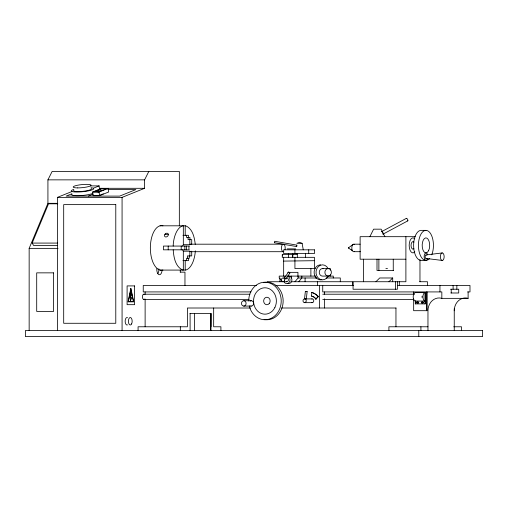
<?xml version="1.0" encoding="UTF-8"?>
<svg xmlns="http://www.w3.org/2000/svg" width="508" height="508" viewBox="0 0 508 508"><rect width="100%" height="100%" fill="white"/><g stroke="black" fill="none" stroke-linecap="round" stroke-linejoin="round"><path stroke-width="0.76" d="M189.948 313.436L210.953 313.436L210.801 330.53L210.801 313.436M304.533 298.799L305.378 291.357L307.137 291.541L306.318 299.002L304.533 298.799L304.978 298.799M274.568 242.354L274.422 242.729L296.742 246.577L296.958 245.135L274.663 241.287L274.403 242.71M182.645 246.069L183.331 244.691L183.331 225.806M29.153 330.53L29.153 248.368L47.923 203.321L47.923 179.857L52.146 171.412L179.337 171.412L179.337 225.92M57.563 245.478L33.611 245.478L32.169 243.078L48.533 203.803L57.804 203.803M57.404 330.53L57.404 197.377L122.072 197.377L144.596 188.303L144.596 179.857L148.819 171.412M369.868 236.684L373.621 229.171L381.133 229.171L384.886 236.684M421.799 302.47L422.802 302.114L422.802 302.825L421.977 302.825L421.799 302.47L422.446 302.114M422.332 302.825L422.332 302.114M284.442 278.066L288.442 272.059L289.401 272.434L289.871 273.031L285.871 279.038L284.442 278.066L285.064 278.149M294.945 281.73L298.088 277.978L298.088 276.098M298.698 281.73L301.841 277.978L301.841 276.098M289.871 273.031L288.398 272.11M315.805 299.149L318.37 296.494L315.805 299.149A7.506 6.502 90 0 0 311.563 296.145L311.798 292.392A17.99 15.583 -90 0 1 318.37 296.494M375.939 281.73L379.692 277.978L392.697 277.978L392.697 281.73M388.938 281.73L392.697 277.978M352.082 250.444L348.342 247.942L352.958 244.456M416.973 302.266L418.046 302.266L417.747 302.876L416.973 302.673L416.973 302.266L417.747 302.07M417.278 302.876L418.046 302.673M381.565 231.667L406.425 218.326M382.943 234.188L407.803 220.853M57.404 197.377L71.939 191.522M71.761 193.834L66.116 196.107L119.659 196.107L135.89 189.573L107.734 189.573M93.301 188.233L99.111 185.89L99.479 189.573M92.621 192.011L99.123 192.011L108.325 188.303L108.693 191.986L99.492 195.688L92.989 195.688L92.621 192.011L101.822 188.303M93.669 191.91L102.14 188.474L107.169 188.474L98.8 191.84L93.77 191.84M88.379 196.107L93.32 194.119M103.359 193.84L99.174 195.523L94.145 195.523M425.933 230.365L421.126 230.365A15.018 7.506 -90 0 0 413.62 245.383A15.018 7.506 -90 0 0 421.126 260.401L425.933 260.401L427.876 259.886A15.018 7.506 90 0 0 429.685 258.388M426.022 254.953L442.29 252.927M283.661 261.093L314.433 260.699M348.342 247.942L348.837 247.936M354.197 251.689L360.388 251.689M47.923 179.857L144.596 179.857M90.475 185.89L99.111 185.89M99.644 188.303L144.596 188.303M102.984 190.157L97.955 190.157L98.177 192.367M47.923 203.321L57.29 203.321M160.052 225.806L185.725 225.806C192.754 228.841 194.462 237.471 195.243 244.323M164.922 234.347L168.37 234.347M182.956 235.306L188.462 235.306L188.462 237.471M415.277 236.684L360.128 236.684L360.128 259.207L405.892 259.207M32.169 243.078L57.664 243.078M302.12 243.338L296.882 243.338L299.504 242.316L302.12 243.338L303.257 249.822M190.773 244.189L282.531 244.189M353.924 244.189L360.121 244.189M183.331 244.691L189.833 244.691A3.753 1.88 -90 0 1 191.713 244.691L191.713 239.636L188.081 239.636L188.081 237.471M29.153 248.368L58.039 248.368M287.172 248.882L295.618 248.882M182.645 249.822L183.331 251.193L189.833 251.193A3.753 1.88 -90 0 0 191.713 251.193L191.713 255.918L187.395 255.918L187.395 258.28M190.773 251.701L283.324 251.701M182.956 260.642L188.462 260.642L188.462 258.28M315.208 268.592L294.926 268.592L294.926 257.327M322.51 268.592L330.384 268.592L330.384 270.091M385.883 268.592L387.496 268.592M160.052 270.085L185.725 270.085A22.333 11.163 -90 0 0 195.339 250.857M393.586 270.466L377 270.466L377 259.207M180.207 272.142L184.963 272.142L184.963 285.553M287.782 272.345L297.936 272.345L297.936 276.098M286.074 276.098L279.216 276.098L279.216 277.978L282.359 281.73M287.623 276.098L315.684 276.098L315.684 277.978M298.088 277.978L316.827 277.978M326.212 277.978L340.29 277.978L340.29 281.73M284.74 278.524L285.179 278.524M267.246 281.73L286.772 281.73M290.836 281.73L352.762 281.73L352.762 285.483M419.602 281.73L427.476 281.73L427.476 285.483M256.559 285.483L143.243 285.483L143.243 291.922L251.009 291.922M275.895 285.483L353.625 285.483M397.447 285.483L469.989 285.483L469.989 291.922L467.608 291.922M450.552 289.236L458.724 289.236L458.724 292.995L450.856 292.995M143.745 294.215L249.879 294.215M322.745 294.215L414.623 294.215M311.563 296.145L311.798 296.145A7.506 6.502 -90 0 1 316.039 299.149M427.965 330.53L427.965 310.763A12.814 11.093 -90 0 1 441.833 298.355L468.109 298.355L468.109 291.922M305.873 298.901L312.134 298.901M143.745 299.428L249.085 299.428M322.745 299.428L413.836 299.428M243.783 300.736A2.673 2.311 -90 0 1 245.789 304.743A2.673 2.311 -90 0 1 241.783 304.743A2.673 2.311 -90 0 1 243.783 300.736L251.289 300.736M415.309 301.047L415.309 303.892L425.272 303.892L425.272 292.633L415.309 292.633A4.21 2.102 90 0 0 413.201 296.837A4.21 2.102 90 0 0 415.309 301.047L425.063 301.047A4.21 2.102 90 0 1 422.954 296.837A4.21 2.102 90 0 1 425.063 292.633L425.063 303.892M417.278 302.07L418.046 302.266M422.51 302.47L422.98 302.47M304.629 302.66L312.134 302.66M416.973 302.673L417.747 302.876M243.783 306.076L251.289 306.076M250.584 308.007L187.389 308.007L187.389 326.777L138.074 326.777L138.074 330.53M281.502 308.007L396.062 308.007M427.965 326.777L388.906 326.777L388.906 330.53M453.682 326.777L461.486 326.777L461.486 330.53M425.996 258.426L442.233 260.452A3.759 1.88 90 0 0 443.909 254.857A3.759 1.88 90 0 0 440.652 254.762A3.759 1.88 90 0 0 442.233 260.452M425.933 260.401L423.99 259.886A15.018 7.506 90 0 1 419.024 239.516A15.018 7.506 90 0 1 429.8 232.512A15.018 7.506 90 0 1 431.768 254.832M182.81 270.085C175.279 266.706 173.723 257.194 173.203 249.822M307.162 291.56L305.378 291.357M351.219 249.606L352.412 250.438M296.697 245.224L296.424 246.577M285.75 278.663L285.915 278.987M422.269 302.47L422.446 302.825M99.123 192.011L99.492 195.688M456.851 285.483L456.851 289.236M454.247 308.699L454.247 330.53M453.098 285.483L453.098 289.236M451.218 289.236L451.218 292.995M441.833 298.355L441.833 291.922L322.732 291.922L322.732 285.483M439.953 285.483L439.953 291.922M427.133 291.922L427.133 310.693L413.658 310.693L413.658 298.958M426.663 291.922L426.663 310.693M420.916 326.777L420.916 330.53M419.97 259.601L419.97 281.73M418.783 330.53L418.783 336.588M417.582 302.266L417.582 302.673M417.443 302.266L417.443 302.673M415.519 300.888L415.519 303.892M413.658 291.922L413.658 294.265M405.892 236.684L405.892 281.73L353.054 281.73L353.054 289.236L397.447 289.236L397.447 281.73M399.32 281.73L399.32 285.483M395.954 308.007L395.954 326.777M395.567 281.73L395.567 289.236M393.255 259.207L393.255 270.466M378.879 259.207L378.879 270.466M363.379 259.207L363.379 281.73M333.28 277.978L333.28 276.098L322.51 276.098A3.753 3.251 90 0 1 319.291 271.856A3.753 3.251 90 0 1 323.355 268.719M330.384 274.599L330.384 276.098M324.606 291.922L324.606 294.221M324.606 298.812L324.606 308.007M319.449 285.483L319.449 308.007M317.57 281.73L317.57 285.483M314.433 268.592L314.433 257.327L282.257 257.327L282.257 254.514L296.882 254.514L296.882 253.575M310.883 268.592L310.883 276.098M308.718 249.822L308.718 253.575M305.416 253.575L305.416 257.327M305.092 277.978L305.092 281.73M297.339 253.575L297.339 257.327M294.926 249.822L294.926 253.575M292.792 253.575L292.792 257.327M292.671 253.575L292.671 257.327M291.465 276.098L291.465 277.978M288.588 253.575L288.588 257.327M283.661 257.327L283.661 276.098M282.632 254.514L282.632 255.924M279.952 277.978L279.952 281.73M220.91 330.53L220.91 326.777L213.665 326.777L213.665 308.007M210.953 313.436L210.953 326.777M194.545 313.436L194.545 330.53M190.1 313.436L190.1 330.53M189.96 239.636L189.96 237.471L186.582 237.471L186.582 235.306M189.833 239.636L189.833 244.691M189.833 251.193L189.833 255.918M189.274 255.918L189.274 258.28L186.582 258.28L186.582 260.642M186.62 246.069L186.62 249.822M185.21 225.806L185.21 235.306M185.21 260.642L185.21 270.085M184.868 246.069L184.868 249.822M183.331 251.193L183.331 270.085M181.204 246.069L181.204 249.822M180.334 326.777L180.334 330.53M180.27 270.148L180.27 272.142M173.203 246.069L173.203 245.027A22.333 11.163 -90 0 1 182.81 225.806M168.199 246.069L168.199 249.822M145.123 291.922L145.123 294.297M145.123 299.047L145.123 326.777M122.072 197.377L122.072 330.53M454.247 310.763A12.814 11.093 90 0 1 468.109 298.355M127.521 324.891A3.753 1.88 -90 0 1 125.159 321.266A3.753 1.88 -90 0 1 127.521 317.64M144.393 299.079A2.61 1.302 90 0 1 142.45 297.161A2.61 1.302 90 0 1 144.082 294.303M422.078 297.498A2.61 1.302 90 0 1 422.078 296.145M162.966 270.085A22.333 11.163 90 0 1 150.349 247.942A22.333 11.163 90 0 1 162.966 225.806M162.096 270.129A5.34 2.673 90 0 1 159.093 274.701A5.34 2.673 90 0 1 156.807 268.688M158.852 268.738A5.34 2.673 90 0 1 157.817 273.66M354.432 251.435A3.785 1.892 90 0 1 351.803 247.974A3.785 1.892 90 0 1 354.406 244.437M381.699 231.642A1.435 0.495 61.8 0 1 382.067 231.851M382.276 232.073A1.435 0.495 61.8 0 1 383.064 233.89M406.305 218.631A1.435 0.495 61.8 0 1 407.06 218.656A1.435 0.495 61.8 0 1 407.911 220.389A1.435 0.495 61.8 0 1 407.302 220.662M414.807 251.885A7.506 3.753 90 0 1 409.175 245.383A7.506 3.753 90 0 1 414.807 238.881M413.868 248.634A3.753 1.88 90 0 1 411.055 245.383A3.753 1.88 90 0 1 413.868 242.132M427.628 254.8A3.753 1.88 90 0 0 424.675 254.051A3.753 1.88 90 0 0 425.075 259.95L426.009 260.445L426.955 259.931A3.753 1.88 90 0 0 427.641 258.553M426.218 258.375A1.74 0.87 -90 0 1 425.152 256.438A1.74 0.87 -90 0 1 426.453 255.2M92.627 193.484A11.265 1.924 -5.7 0 1 78.67 195.688A11.265 1.924 -5.7 0 1 72.022 194.056M91.021 187.712A11.265 1.924 -5.7 0 1 90.259 190.443A11.265 1.924 -5.7 0 1 74.879 191.967A11.265 1.924 -5.7 0 1 73.857 189.414M91.142 188.544A9.011 1.543 -5.7 0 1 82.575 191.345A9.011 1.543 -5.7 0 1 73.819 190.265M283.807 251.568A3.753 1.88 -90 0 1 281.445 247.942A3.753 1.88 -90 0 1 283.807 244.316A3.753 1.88 -90 0 1 284.95 249.822M248.704 300.977A18.771 16.256 90 0 1 271.824 283.966A18.771 16.256 90 0 1 275.406 315.36A18.771 16.256 90 0 1 249.257 305.835M263.379 282.658A18.771 16.256 -90 0 1 283.153 300.571A18.771 16.256 -90 0 1 264.077 319.462M250.133 301.098A2.673 2.311 -90 0 1 253.587 303.06A2.673 2.311 -90 0 1 250.692 305.987M311.715 298.964A1.88 1.626 -90 0 1 313.76 300.78A1.88 1.626 -90 0 1 311.715 302.59M287.814 276.225A3.753 3.251 -90 0 1 291.23 277.571A3.753 3.251 -90 0 1 291.465 281.73A3.753 3.251 90 0 1 287.814 283.477M287.617 276.225A3.753 3.251 -90 0 1 289.357 282.137A3.753 3.251 -90 0 1 283.959 281.73M283.959 277.978A3.753 3.251 -90 0 1 285.934 276.225M286.772 277.978A1.88 1.626 -90 0 1 288.385 280.099A1.88 1.626 -90 0 1 286.353 281.667M311.563 292.392A17.99 15.583 -90 0 1 318.135 296.494M321.767 279.737A7.506 6.502 -90 0 1 315.309 276.65A7.506 6.502 -90 0 1 315.004 268.592A7.506 6.502 90 0 1 320.637 264.839M328.143 276.098A3.753 3.251 90 0 1 325.323 270.466A3.753 3.251 90 0 1 330.956 270.466A3.753 3.251 90 0 1 328.143 276.098A7.506 6.502 90 0 1 318.332 278.098A7.506 6.502 90 0 1 318.332 266.592A7.506 6.502 90 0 1 328.143 268.592M130.746 292.005L130.562 294.215L131.47 294.215L130.562 297.498L131.629 297.498L130.562 300.59L130.893 298.082L129.984 298.082L130.893 294.792L130.169 294.792L130.746 292.005M130.854 288.36L128.041 301.854L133.756 301.854L130.854 288.36M130.861 289.636L128.416 301.358L133.382 301.358L130.861 289.636M165.252 233.959L164.89 234.391A2.165 1.626 -40.9 0 0 165.989 236.963A2.165 1.626 -40.9 0 0 168.339 234.201A2.165 1.626 -40.9 0 0 165.252 233.959M115.786 204.629L63.691 204.629L63.691 323.279L115.786 323.279L115.786 204.629M189.147 246.069L163.449 246.069L163.449 249.822L189.147 249.822A3.753 1.88 90 0 1 189.147 246.069M314.433 249.822L283.661 249.822L283.661 253.575L314.433 253.575L314.433 249.822M53.607 272.853L36.703 272.853L36.703 311.417L53.607 311.417L53.607 272.853M134.607 285.909L127.102 285.909L127.102 304.679L134.607 304.679L134.607 285.909M482.6 330.53L25.4 330.53L25.4 336.588L482.6 336.588L482.6 330.53M131.61 323.92A3.753 1.88 -90 0 0 130.772 317.64A3.753 1.88 -90 0 0 128.473 322.237A3.753 1.88 -90 0 0 131.61 323.92M428.587 250.692A7.506 3.753 -90 0 0 426.904 238.131A7.506 3.753 -90 0 0 422.307 247.326A7.506 3.753 -90 0 0 428.587 250.692M77.711 187.903A9.011 1.543 -5.7 0 0 91.097 185.236A9.011 1.543 -5.7 0 0 77.578 185.236A9.011 1.543 -5.7 0 0 77.711 187.903M423.158 302.825A0.711 0.616 -90 0 0 422.624 301.758A0.711 0.616 -90 0 0 422.091 302.825A0.711 0.616 -90 0 0 423.158 302.825M418.179 302.971A0.711 0.616 -90 0 0 417.906 301.784A0.711 0.616 -90 0 0 417.151 302.654A0.711 0.616 -90 0 0 418.179 302.971M417.811 302.825A0.711 0.616 -90 0 0 417.278 301.758A0.711 0.616 -90 0 0 416.744 302.825A0.711 0.616 -90 0 0 417.811 302.825M422.688 302.825A0.711 0.616 -90 0 0 422.154 301.758A0.711 0.616 -90 0 0 421.621 302.825A0.711 0.616 -90 0 0 422.688 302.825M274.853 307.575A13.195 11.424 -90 0 0 264.96 287.782A13.195 11.424 -90 0 0 255.06 307.575A13.195 11.424 -90 0 0 274.853 307.575M269.202 303.632A3.753 3.251 -90 0 0 267.741 297.351A3.753 3.251 -90 0 0 263.76 301.949A3.753 3.251 -90 0 0 269.202 303.632M305.778 302.108A1.88 1.626 -90 0 0 305.048 298.964A1.88 1.626 -90 0 0 303.06 301.263A1.88 1.626 -90 0 0 305.778 302.108M284.429 280.791A1.88 1.626 -90 0 0 283.019 277.978A1.88 1.626 -90 0 0 281.616 280.791A1.88 1.626 -90 0 0 284.429 280.791"/></g></svg>
